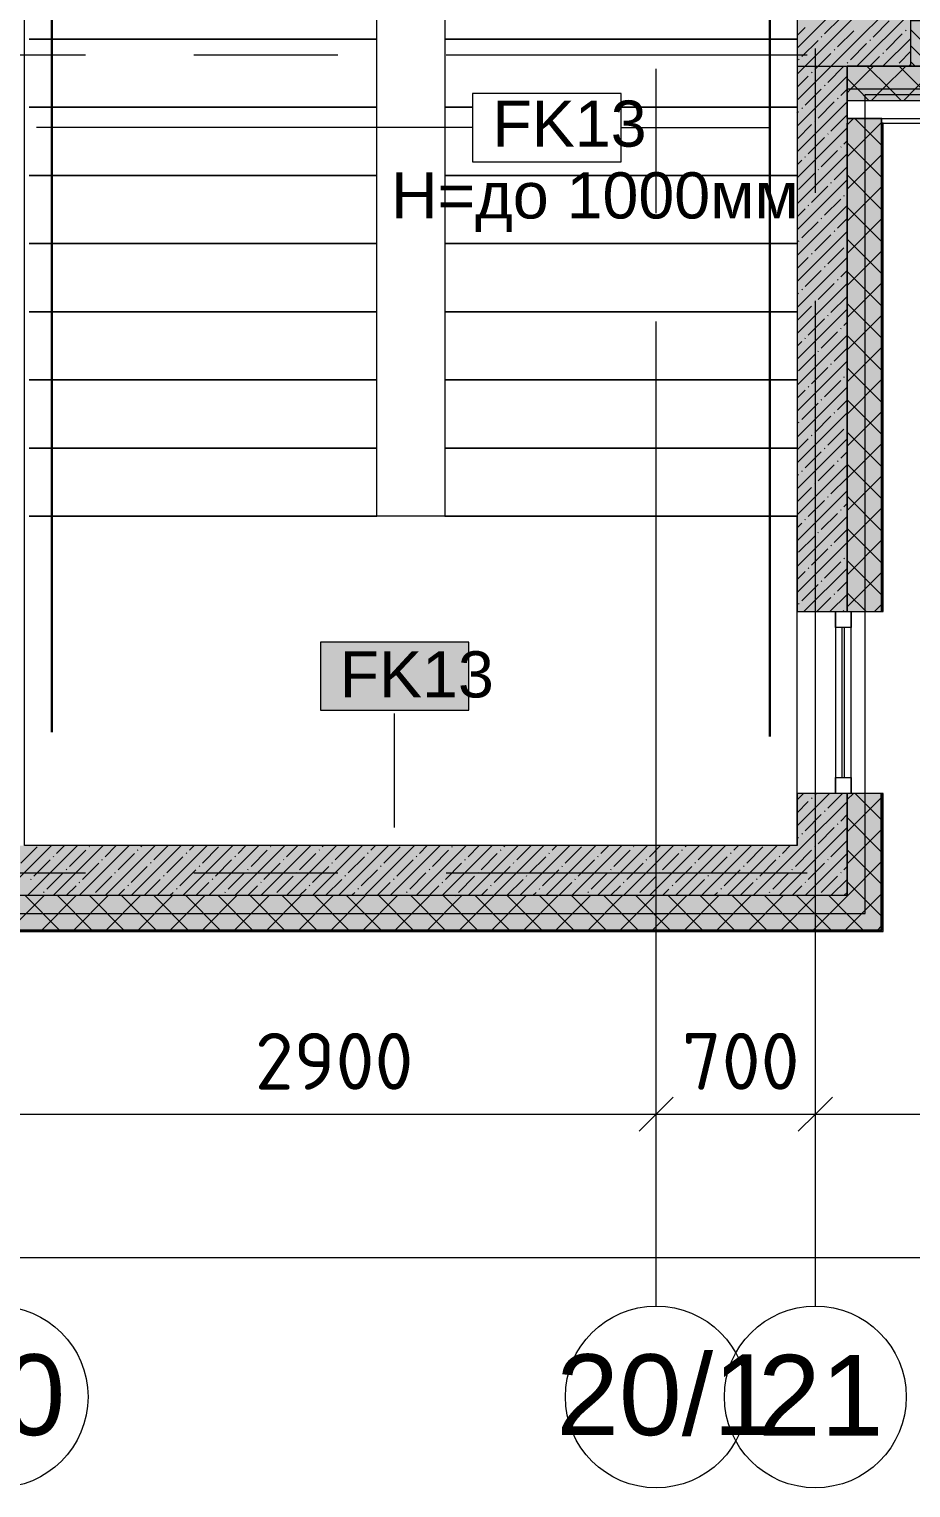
# Model space of a CAD drawing. Header units: millimetres. Extents: x -3817 to 677485, y -22715 to 103890.
# Drawn here: x 624286 to 628166, y -829 to 5590 of the extents above; entities that cross this region are included whole.
import ezdxf

# ---------------------------------------------------------------- set-up
doc = ezdxf.new("R2010")
doc.units = ezdxf.units.MM
doc.layers.add('PDF _Геометрия', color=7, linetype='Continuous', true_color=0x1d1d1d)
doc.layers.add('PDF _Сплошная заливка', color=7, linetype='Continuous', true_color=0xffffff)
doc.layers.add('PDF _Текст', color=7, linetype='Continuous')
doc.styles.add('PDF ArialMT', font='arial.ttf')
doc.styles.add('PDF GOST-Common', font='arial.ttf')
doc.styles.add('PDF ISOCPEUR', font='isocpeur.ttf')

msp = doc.modelspace()

# ---------------------------------------------------------------- hatches: boundary and pattern name
at = {"layer": 'PDF _Сплошная заливка', "transparency": 33554559}
h = msp.add_hatch(color=256, dxfattribs=at)
h.paths.add_polyline_path([(627885.5, 1996.9), (627885.5, 2226.9), (627665.5, 2226.9), (627665.5, 1996.9)], flags=0)
h.paths.add_polyline_path([(627665.5, 3026.9), (627885.5, 3026.9), (627885.5, 5426.9), (627665.5, 5426.9), (627665.5, 3178.4)], flags=0)
h.paths.add_polyline_path([(627847.8, 5926.9), (627885.5, 5926.9), (627885.5, 9776.9), (627665.5, 9776.9), (627665.5, 5926.9)], flags=0)
for points in [[(627665.5, 5426.9), (628165.5, 5426.9), (628165.5, 5926.9), (627665.5, 5926.9), (627665.5, 5520.7)], [(627885.5, 1776.9), (627885.5, 1996.9), (624045.5, 1996.9), (624045.5, 1776.9), (625456.2, 1776.9)]]:
    msp.add_hatch(color=256, dxfattribs=at).paths.add_polyline_path(points)
h = msp.add_hatch(color=256, dxfattribs=at)
h.paths.add_polyline_path([(636385.5, 5426.9), (636385.5, 5626.9), (636310.5, 5626.9), (636310.5, 5426.9), (636381.5, 5426.9)], flags=0)
h.paths.add_polyline_path([(635385.5, 5426.9), (635385.5, 5626.9), (634485.5, 5626.9), (634485.5, 5426.9), (634924.8, 5426.9)], flags=0)
h.paths.add_polyline_path([(633585.5, 5426.9), (633585.5, 5626.9), (633035.5, 5626.9), (633035.5, 5426.9), (633468.1, 5426.9)], flags=0)
h.paths.add_polyline_path([(632265.5, 5426.9), (632535.5, 5426.9), (632535.5, 5626.9), (632265.5, 5626.9), (632265.5, 5520.7)], flags=0)
h.paths.add_polyline_path([(629265.5, 5426.9), (629265.5, 5626.9), (628165.5, 5626.9), (628165.5, 5426.9), (629098, 5426.9)], flags=0)
h = msp.add_hatch(color=256, dxfattribs=at)
h.paths.add_polyline_path([(636885.5, 5326.9), (636887.1, 5326.9), (636885.5, 5426.9), (636285.5, 5426.9), (636285.5, 5326.9), (636385.5, 5326.9)], flags=0)
h.paths.add_polyline_path([(635385.5, 5326.9), (635385.5, 5426.9), (634485.5, 5426.9), (634485.5, 5326.9), (634924.8, 5326.9)], flags=0)
h.paths.add_polyline_path([(633585.5, 5326.9), (633585.5, 5426.9), (632265.5, 5426.9), (632265.5, 5326.9), (633468.1, 5326.9)], flags=0)
h.paths.add_polyline_path([(629098, 5326.9), (629265.5, 5326.9), (629265.5, 5426.9), (627885.5, 5426.9), (627885.5, 5326.9), (628369.6, 5326.9)], flags=0)
h = msp.add_hatch(color=256, dxfattribs=at)
h.paths.add_polyline_path([(636987.1, 5276.9), (636987.1, 5326.9), (636285.5, 5326.9), (636285.5, 5276.9), (636887.1, 5276.9)], flags=0)
h.paths.add_polyline_path([(635385.5, 5276.9), (635385.5, 5326.9), (634485.5, 5326.9), (634485.5, 5276.9), (634924.8, 5276.9)], flags=0)
h.paths.add_polyline_path([(633585.5, 5276.9), (633585.5, 5326.9), (632265.5, 5326.9), (632265.5, 5276.9), (633468.1, 5276.9)], flags=0)
h.paths.add_polyline_path([(629098, 5276.9), (629265.5, 5276.9), (629265.5, 5326.9), (627885.5, 5326.9), (627885.5, 5276.9), (628369.6, 5276.9)], flags=0)
h = msp.add_hatch(color=256, dxfattribs=at)
h.paths.add_polyline_path([(628035.5, 1626.9), (628035.5, 2226.9), (627885.5, 2226.9), (627885.5, 1626.9)], flags=0)
h.paths.add_polyline_path([(627885.5, 3026.9), (628035.5, 3026.9), (628035.5, 5196.9), (627885.5, 5196.9), (627885.5, 3178.4)], flags=0)
h = msp.add_hatch(color=256, dxfattribs=at)
h.paths.add_polyline_path([(627885.5, 1626.9), (627885.5, 1776.9), (623745.5, 1776.9), (623745.5, 1626.9), (625456.2, 1626.9)], flags=0)
h.paths.add_polyline_path([(622542.8, 1626.9), (622845.5, 1626.9), (622845.5, 1776.9), (619245.5, 1776.9), (619245.5, 1626.9), (621086, 1626.9)], flags=0)
h.paths.add_polyline_path([(618095.5, 1626.9), (618345.5, 1626.9), (618345.5, 1776.9), (617345.5, 1776.9), (617345.5, 1626.9), (617595.5, 1626.9)], flags=0)
h.paths.add_polyline_path([(615895.5, 1626.9), (616445.5, 1626.9), (616445.5, 1776.9), (615895.5, 1776.9)], flags=0)
h.paths.add_polyline_path([(613595.5, 1626.9), (613795.5, 1626.9), (613795.5, 1776.9), (613095.5, 1776.9), (613095.5, 1626.9)], flags=0)
h.paths.add_polyline_path([(609432.3, 1626.9), (609995.5, 1626.9), (609995.5, 1776.9), (608812.6, 1776.9), (608812.6, 1626.9)], flags=0)

# ---------------------------------------------------------------- linework, layer by layer
at = {"layer": 'PDF _Геометрия', "color": 9, "lineweight": 9, "true_color": 0xc0c0c0}
for points in [[(617345.5, 1618.9), (618345.5, 1618.9), (618345.5, 1776.9), (618345.5, 1618.9), (619245.5, 1618.9), (619245.5, 1776.9), (619245.5, 1618.9), (622845.5, 1618.9), (622845.5, 1776.9), (622845.5, 1618.9), (623745.5, 1618.9), (623745.5, 1776.9), (623745.5, 1618.9), (627885.5, 1618.9), (628038.5, 1618.9), (628043.5, 1618.9), (628043.5, 2226.9), (627885.5, 2226.9), (627665.5, 2226.9), (627665.5, 1996.9), (624265.5, 1996.9), (624265.5, 9556.9), (624410.5, 9556.9)], [(625970.5, 9556.9), (627665.5, 9556.9), (627665.5, 3026.9), (627885.5, 3026.9), (628043.5, 3026.9), (628043.5, 5176.9), (629265.5, 5176.9), (629265.5, 5426.9), (629265.5, 5626.9), (628165.5, 5626.9)], [(628065.5, 5426.9), (627885.5, 5426.9), (627885.5, 5196.9), (627885.5, 5426.9)], [(627885.5, 1776.9), (627885.5, 1996.9), (627885.5, 1776.9), (624045.5, 1776.9), (624045.5, 1996.9), (624045.5, 1776.9)]]:
    msp.add_lwpolyline(points, dxfattribs=at)
at = {"layer": 'PDF _Геометрия', "color": 231, "lineweight": 30, "true_color": 0xff80c0}
for points in [[(627545.5, 2476.9), (627545.5, 9436.9)], [(624385.5, 9435.9), (624385.5, 2495.9)]]:
    msp.add_lwpolyline(points, dxfattribs=at)
at = {"layer": 'PDF _Геометрия', "color": 253, "lineweight": 9, "true_color": 0xaaaaaa}
for points in [[(627665.5, 7346.6), (626115.5, 7346.6), (627665.5, 7346.6), (627665.5, 7046.6), (627665.5, 6746.6), (627665.5, 6446.6), (627665.5, 6146.6), (627665.5, 5846.6), (627665.5, 5546.6), (627665.5, 5246.6), (627665.5, 4946.6), (627665.5, 4646.6), (627665.5, 4346.6), (627665.5, 4046.6), (627665.5, 3746.6), (626115.5, 3746.6), (627665.5, 3746.6)], [(626115.5, 5846.6), (626115.5, 5546.6), (626115.5, 5246.6), (626115.5, 4946.6), (626115.5, 4646.6), (626115.5, 4346.6), (626115.5, 4046.6), (626115.5, 3746.6), (626115.5, 3446.6), (625815.5, 3446.6), (624286.9, 3446.6), (625815.5, 3446.6), (625815.5, 3746.6), (625815.5, 4046.6), (625815.5, 4346.6), (625815.5, 4646.6), (625815.5, 4946.6), (625815.5, 5246.6), (625815.5, 5546.6), (625815.5, 5846.6)], [(622946.4, 5476.9), (624533.9, 5476.9)], [(625010.2, 5476.9), (625645.2, 5476.9)], [(626121.4, 5476.9), (627708.9, 5476.9)], [(627745.5, 4870.3), (627745.5, 5505.3)], [(627045.5, 4780.3), (627045.5, 5415.3)], [(627745.5, -29.4), (627745.5, 2470.6), (627745.5, 4394)], [(627045.5, -29.4), (627045.5, 2470.6), (627045.5, 4304)], [(627665.5, 1996.9), (627665.5, 3446.6), (626115.5, 3446.6), (627665.5, 3446.6)], [(627833.5, 3026.9), (627833.5, 2226.9)], [(627903.5, 2226.9), (627903.5, 3026.9)], [(627863.5, 2296.9), (627863.5, 2956.9)], [(627873.5, 2296.9), (627873.5, 2956.9)], [(622946.4, 1876.9), (624533.9, 1876.9)], [(625010.2, 1876.9), (625645.2, 1876.9)], [(626121.4, 1876.9), (627708.9, 1876.9)]]:
    msp.add_lwpolyline(points, dxfattribs=at)
at = {"layer": 'PDF _Геометрия', "lineweight": 9}
for points in [[(627665.5, 5505.8), (628086.5, 5926.9)], [(627665.5, 5391.8), (627700.5, 5426.9), (628165.5, 5891.8)], [(627665.5, 5277.7), (627814.6, 5426.9), (628165.5, 5777.7)], [(627928.6, 5426.9), (628165.5, 5663.7)], [(627665.5, 5562.9), (627700.3, 5597.7)], [(627785.9, 5569.2), (627857.1, 5640.5)], [(627999.7, 5554.9), (628071, 5626.2)], [(628142.3, 5583.5), (628144.6, 5585.8)], [(628326.4, 5426.9), (628165.5, 5587.8)], [(627686.1, 5469.4), (627757.3, 5540.7)], [(627771.6, 5554.9), (627774, 5557.3)], [(627842.9, 5512.2), (627914.2, 5583.5)], [(627899.9, 5455.2), (627971.2, 5526.4)], [(627985.4, 5540.7), (627987.8, 5543.1)], [(628042.7, 5426.9), (628165.5, 5549.6)], [(628056.7, 5497.9), (628128, 5569.2)], [(627671.8, 5455.2), (627674.2, 5457.5)], [(627743.1, 5412.4), (627757.6, 5426.9), (627814.4, 5483.7)], [(627828.6, 5497.9), (627831, 5500.3)], [(627985.7, 5426.9), (628028.2, 5469.4)], [(628042.5, 5483.7), (628044.8, 5486)], [(628113.8, 5440.9), (628165.5, 5492.6)], [(628405.7, 5276.9), (628355.7, 5326.9), (628255.7, 5426.9), (628165.5, 5517.1)], [(627728.8, 5398.1), (627731.2, 5400.5)], [(627800.1, 5355.4), (627871.4, 5426.6)], [(627885.5, 5310.5), (627901.8, 5326.9), (628001.8, 5426.9)], [(627885.7, 5440.9), (627888, 5443.3)], [(628122.8, 5276.9), (628072.8, 5326.9), (627972.8, 5426.9)], [(627993.2, 5276.9), (628043.2, 5326.9), (628143.2, 5426.9)], [(628099.7, 5426.9), (628101.9, 5429)], [(628264.3, 5276.9), (628214.3, 5326.9), (628114.3, 5426.9)], [(628134.6, 5276.9), (628184.6, 5326.9), (628284.6, 5426.9)], [(628156.7, 5426.9), (628165.5, 5435.6)], [(628185, 5426.9), (628165.5, 5446.4)], [(627665.5, 5334.8), (627714.6, 5383.9)], [(627665.5, 5163.7), (627885.5, 5383.7)], [(627785.9, 5341.1), (627788.2, 5343.5)], [(627981.4, 5276.9), (627931.4, 5326.9), (627885.5, 5372.8)], [(627665.5, 5049.6), (627885.5, 5269.6)], [(627700.3, 5255.6), (627771.6, 5326.8)], [(627757.3, 5198.5), (627828.6, 5269.8)], [(627842.9, 5284.1), (627845.3, 5286.4)], [(627857.1, 5298.3), (627885.5, 5326.7)], [(627665.5, 5220.7), (627671.8, 5227.1)], [(627686.1, 5241.3), (627688.4, 5243.7)], [(627814.4, 5141.5), (627885.5, 5212.6)], [(627665.5, 5106.7), (627728.8, 5170)], [(627665.5, 4935.6), (627885.5, 5155.6)], [(627743.1, 5184.3), (627745.5, 5186.7)], [(627885.5, 5169.1), (627913.2, 5196.9)], [(627885.5, 5027.7), (628035.5, 5177.7)], [(628035.5, 5081.4), (627920, 5196.9)], [(627714.6, 5041.7), (627785.9, 5113)], [(627800.1, 5127.3), (627802.5, 5129.6)], [(627857.1, 5070.2), (627859.5, 5072.6)], [(627871.4, 5084.5), (627885.5, 5098.6)], [(628035.5, 4940), (627885.5, 5090)], [(627665.5, 4821.5), (627885.5, 5041.5)], [(627665.5, 4992.6), (627686.1, 5013.2)], [(627700.3, 5027.5), (627702.7, 5029.8)], [(627771.6, 4984.7), (627842.9, 5056)], [(627885.5, 4886.3), (628035.5, 5036.3)], [(627671.8, 4884.9), (627743.1, 4956.2)], [(627757.3, 4970.4), (627759.7, 4972.8)], [(627828.6, 4927.7), (627885.5, 4984.5)], [(628035.5, 4798.6), (627885.5, 4948.6)], [(627665.5, 4707.5), (627885.5, 4927.5)], [(627728.8, 4827.9), (627800.1, 4899.2)], [(627814.4, 4913.4), (627816.7, 4915.8)], [(627885.5, 4744.9), (628035.5, 4894.9)], [(627714.6, 4813.6), (627716.9, 4816)], [(627785.9, 4770.9), (627857.1, 4842.1)], [(627871.4, 4856.4), (627873.8, 4858.8)], [(627665.5, 4593.4), (627885.5, 4813.4)], [(627665.5, 4764.5), (627700.3, 4799.4)], [(627771.6, 4756.6), (627774, 4759)], [(627842.9, 4713.8), (627885.5, 4756.4)], [(628035.5, 4657.1), (627885.5, 4807.1)], [(627885.5, 4603.4), (628035.5, 4753.4)], [(627665.5, 4479.4), (627885.5, 4699.4)], [(627686.1, 4671.1), (627757.3, 4742.3)], [(627828.6, 4699.6), (627831, 4701.9)], [(627671.8, 4656.8), (627674.2, 4659.2)], [(627743.1, 4614), (627814.4, 4685.3)], [(627800.1, 4557), (627871.4, 4628.3)], [(628035.5, 4515.7), (627885.5, 4665.7)], [(627665.5, 4536.4), (627714.6, 4585.5)], [(627665.5, 4365.3), (627885.5, 4585.3)], [(627728.8, 4599.8), (627731.2, 4602.2)], [(627885.5, 4462), (628035.5, 4612)], [(627700.3, 4457.2), (627771.6, 4528.5)], [(627785.9, 4542.8), (627788.2, 4545.1)], [(627857.1, 4500), (627885.5, 4528.3)], [(628035.5, 4374.3), (627885.5, 4524.3)], [(627665.5, 4251.3), (627885.5, 4471.3)], [(627686.1, 4443), (627688.4, 4445.3)], [(627757.3, 4400.2), (627828.6, 4471.5)], [(627842.9, 4485.7), (627845.3, 4488.1)], [(627885.5, 4320.6), (628035.5, 4470.6)], [(627665.5, 4422.4), (627671.8, 4428.7)], [(627665.5, 4308.3), (627728.8, 4371.7)], [(627743.1, 4385.9), (627745.5, 4388.3)], [(627814.4, 4343.2), (627885.5, 4414.3)], [(628035.5, 4232.9), (627885.5, 4382.9)], [(627665.5, 4137.2), (627885.5, 4357.2)], [(627714.6, 4243.4), (627785.9, 4314.7)], [(627800.1, 4328.9), (627802.5, 4331.3)], [(627885.5, 4179.2), (628035.5, 4329.2)], [(627665.5, 4023.2), (627885.5, 4243.2)], [(627771.6, 4186.4), (627842.9, 4257.6)], [(627857.1, 4271.9), (627859.5, 4274.3)], [(627871.4, 4286.1), (627885.5, 4300.2)], [(628035.5, 4091.4), (627885.5, 4241.4)], [(627665.5, 4194.3), (627686.1, 4214.9)], [(627700.3, 4229.1), (627702.7, 4231.5)], [(627757.3, 4172.1), (627759.7, 4174.5)], [(627828.6, 4129.3), (627885.5, 4186.2)], [(627885.5, 4037.8), (628035.5, 4187.8)], [(627665.5, 3909.1), (627885.5, 4129.1)], [(627671.8, 4086.6), (627743.1, 4157.8)], [(627814.4, 4115.1), (627816.7, 4117.4)], [(627728.8, 4029.5), (627800.1, 4100.8)], [(627871.4, 4058), (627873.8, 4060.4)], [(628035.5, 3950), (627885.5, 4100)], [(627885.5, 3896.3), (628035.5, 4046.3)], [(627665.5, 3795.1), (627885.5, 4015.1)], [(627665.5, 3966.2), (627700.3, 4001)], [(627714.6, 4015.3), (627716.9, 4017.7)], [(627785.9, 3972.5), (627857.1, 4043.8)], [(627686.1, 3872.7), (627757.3, 3944)], [(627771.6, 3958.3), (627774, 3960.6)], [(627842.9, 3915.5), (627885.5, 3958.1)], [(628035.5, 3808.6), (627885.5, 3958.6)], [(627665.5, 3681), (627885.5, 3901)], [(627671.8, 3858.5), (627674.2, 3860.8)], [(627743.1, 3815.7), (627814.4, 3887)], [(627828.6, 3901.2), (627831, 3903.6)], [(627885.5, 3754.9), (628035.5, 3904.9)], [(627728.8, 3801.4), (627731.2, 3803.8)], [(627800.1, 3758.7), (627871.4, 3830)], [(628035.5, 3667.2), (627885.5, 3817.2)], [(627665.5, 3738.1), (627714.6, 3787.2)], [(627665.5, 3567), (627885.5, 3787)], [(627700.3, 3658.9), (627771.6, 3730.2)], [(627785.9, 3744.4), (627788.2, 3746.8)], [(627857.1, 3701.6), (627885.5, 3730)], [(627885.5, 3613.5), (628035.5, 3763.5)], [(627665.5, 3452.9), (627885.5, 3672.9)], [(627757.3, 3601.9), (627828.6, 3673.1)], [(627842.9, 3687.4), (627845.3, 3689.8)], [(628035.5, 3525.8), (627885.5, 3675.8)], [(627665.5, 3624), (627671.8, 3630.4)], [(627686.1, 3644.6), (627688.4, 3647)], [(627814.4, 3544.8), (627885.5, 3615.9)], [(627885.5, 3472.1), (628035.5, 3622.1)], [(627665.5, 3510), (627728.8, 3573.3)], [(627665.5, 3338.9), (627885.5, 3558.9)], [(627743.1, 3587.6), (627745.5, 3590)], [(627800.1, 3530.6), (627802.5, 3532.9)], [(628035.5, 3384.3), (627885.5, 3534.3)], [(627714.6, 3445), (627785.9, 3516.3)], [(627857.1, 3473.5), (627859.5, 3475.9)], [(627871.4, 3487.8), (627885.5, 3501.9)], [(627885.5, 3330.6), (628035.5, 3480.6)], [(627665.5, 3224.8), (627885.5, 3444.8)], [(627665.5, 3395.9), (627686.1, 3416.5)], [(627700.3, 3430.8), (627702.7, 3433.1)], [(627771.6, 3388), (627842.9, 3459.3)], [(627671.8, 3288.2), (627743.1, 3359.5)], [(627757.3, 3373.8), (627759.7, 3376.1)], [(627828.6, 3331), (627885.5, 3387.8)], [(628035.5, 3242.9), (627885.5, 3392.9)], [(627885.5, 3189.2), (628035.5, 3339.2)], [(627665.5, 3110.8), (627885.5, 3330.8)], [(627728.8, 3231.2), (627800.1, 3302.5)], [(627814.4, 3316.7), (627816.7, 3319.1)], [(627695.6, 3026.9), (627885.5, 3216.7)], [(627714.6, 3216.9), (627716.9, 3219.3)], [(627785.9, 3174.2), (627857.1, 3245.4)], [(627871.4, 3259.7), (627873.8, 3262.1)], [(628035.5, 3101.5), (627885.5, 3251.5)], [(627665.5, 3167.8), (627700.3, 3202.7)], [(627686.1, 3074.4), (627757.3, 3145.7)], [(627771.6, 3159.9), (627774, 3162.3)], [(627842.9, 3117.1), (627885.5, 3159.7)], [(627885.5, 3047.8), (628035.5, 3197.8)], [(627752.6, 3026.9), (627814.4, 3088.6)], [(627809.6, 3026.9), (627885.5, 3102.7)], [(627828.6, 3102.9), (627831, 3105.3)], [(627968.7, 3026.9), (627885.5, 3110.1)], [(627671.8, 3060.1), (627674.2, 3062.5)], [(627866.6, 3026.9), (627871.4, 3031.6)], [(628005.9, 3026.9), (628035.5, 3056.4)], [(627472, 1776.9), (627692, 1996.9), (627885.5, 2190.3)], [(627665.5, 2198.4), (627693.9, 2226.9)], [(627665.5, 2084.4), (627808, 2226.9)], [(627665.5, 2141.4), (627714.6, 2190.5)], [(627728.8, 2204.7), (627731.2, 2207.1)], [(627743.1, 2219), (627750.9, 2226.9)], [(627800.1, 2162), (627865, 2226.9)], [(627885.5, 2199.3), (627913, 2226.9)], [(627885.5, 2057.9), (628035.5, 2207.9)], [(628035.5, 2111.5), (627920.2, 2226.9)], [(627700.3, 2062.2), (627771.6, 2133.5)], [(627785.9, 2147.7), (627788.2, 2150.1)], [(627857.1, 2105), (627885.5, 2133.3)], [(628035.5, 1970.1), (627885.5, 2120.1)], [(627586.1, 1776.9), (627806.1, 1996.9), (627885.5, 2076.3)], [(627757.3, 2005.2), (627828.6, 2076.4)], [(627842.9, 2090.7), (627845.3, 2093.1)], [(627885.5, 1916.4), (628035.5, 2066.4)], [(624164.6, 1776.9), (624384.6, 1996.9)], [(624250.3, 1919.6), (624321.6, 1990.9)], [(624278.6, 1776.9), (624498.6, 1996.9)], [(624392.7, 1776.9), (624612.7, 1996.9)], [(624407.2, 1962.4), (624441.6, 1996.9)], [(624506.7, 1776.9), (624726.7, 1996.9)], [(624549.7, 1990.9), (624552.1, 1993.3)], [(624620.8, 1776.9), (624840.8, 1996.9)], [(624621, 1948.1), (624669.7, 1996.9)], [(624734.8, 1776.9), (624954.8, 1996.9)], [(624777.8, 1990.9), (624783.8, 1996.9)], [(624834.8, 1933.9), (624897.8, 1996.9)], [(624848.9, 1776.9), (625068.9, 1996.9)], [(624962.9, 1776.9), (625182.9, 1996.9)], [(624991.7, 1976.7), (625011.9, 1996.9)], [(625048.7, 1919.6), (625120, 1990.9)], [(625077, 1776.9), (625297, 1996.9)], [(625191, 1776.9), (625411, 1996.9)], [(625205.5, 1962.4), (625240, 1996.9)], [(625305.1, 1776.9), (625525.1, 1996.9)], [(625348.1, 1990.9), (625350.4, 1993.3)], [(625419.1, 1776.9), (625639.1, 1996.9)], [(625419.3, 1948.1), (625468.1, 1996.9)], [(625533.2, 1776.9), (625753.2, 1996.9)], [(625576.2, 1990.9), (625582.1, 1996.9)], [(625633.2, 1933.9), (625696.2, 1996.9)], [(625647.2, 1776.9), (625867.2, 1996.9)], [(625761.3, 1776.9), (625981.3, 1996.9)], [(625790, 1976.7), (625810.2, 1996.9)], [(625847, 1919.6), (625918.3, 1990.9)], [(625875.3, 1776.9), (626095.3, 1996.9)], [(625989.4, 1776.9), (626209.4, 1996.9)], [(626003.8, 1962.4), (626038.3, 1996.9)], [(626103.4, 1776.9), (626323.4, 1996.9)], [(626146.4, 1990.9), (626148.8, 1993.3)], [(626217.5, 1776.9), (626437.5, 1996.9)], [(626217.7, 1948.1), (626266.4, 1996.9)], [(626331.5, 1776.9), (626551.5, 1996.9)], [(626374.5, 1990.9), (626380.5, 1996.9)], [(626431.5, 1933.9), (626494.5, 1996.9)], [(626445.6, 1776.9), (626665.6, 1996.9)], [(626559.6, 1776.9), (626779.6, 1996.9)], [(626588.3, 1976.7), (626608.5, 1996.9)], [(626645.4, 1919.6), (626716.6, 1990.9)], [(626673.7, 1776.9), (626893.7, 1996.9)], [(626787.7, 1776.9), (627007.7, 1996.9)], [(626802.2, 1962.4), (626836.6, 1996.9)], [(626901.8, 1776.9), (627121.8, 1996.9)], [(626944.7, 1990.9), (626947.1, 1993.3)], [(627015.8, 1776.9), (627235.8, 1996.9)], [(627016, 1948.1), (627064.7, 1996.9)], [(627129.9, 1776.9), (627349.9, 1996.9)], [(627172.8, 1990.9), (627178.8, 1996.9)], [(627229.9, 1933.9), (627292.8, 1996.9)], [(627243.9, 1776.9), (627463.9, 1996.9)], [(627358, 1776.9), (627578, 1996.9)], [(627386.7, 1976.7), (627406.9, 1996.9)], [(627443.7, 1919.6), (627515, 1990.9)], [(627600.5, 1962.4), (627635, 1996.9)], [(627665.5, 2027.3), (627671.8, 2033.7)], [(627686.1, 2047.9), (627688.4, 2050.3)], [(627743.1, 1990.9), (627745.5, 1993.3)], [(627814.4, 1948.1), (627863.1, 1996.9), (627885.5, 2019.2)], [(624307.4, 1862.6), (624378.6, 1933.9)], [(624392.9, 1948.1), (624395.3, 1950.5)], [(624464.2, 1905.4), (624535.5, 1976.7)], [(624606.7, 1933.9), (624609.1, 1936.3)], [(624678, 1891.1), (624749.3, 1962.4)], [(624763.6, 1976.7), (624765.9, 1979)], [(624891.9, 1876.9), (624963.1, 1948.1)], [(624977.4, 1962.4), (624979.8, 1964.8)], [(625105.7, 1862.6), (625177, 1933.9)], [(625191.2, 1948.1), (625193.6, 1950.5)], [(625262.5, 1905.4), (625333.8, 1976.7)], [(625405.1, 1933.9), (625407.5, 1936.3)], [(625476.4, 1891.1), (625547.6, 1962.4)], [(625561.9, 1976.7), (625564.3, 1979)], [(625690.2, 1876.9), (625761.5, 1948.1)], [(625775.7, 1962.4), (625778.1, 1964.8)], [(625904, 1862.6), (625975.3, 1933.9)], [(625989.6, 1948.1), (625992, 1950.5)], [(626060.9, 1905.4), (626132.1, 1976.7)], [(626203.4, 1933.9), (626205.8, 1936.3)], [(626274.7, 1891.1), (626346, 1962.4)], [(626360.2, 1976.7), (626362.6, 1979)], [(626488.5, 1876.9), (626559.8, 1948.1)], [(626574.1, 1962.4), (626576.5, 1964.8)], [(626702.4, 1862.6), (626773.7, 1933.9)], [(626787.9, 1948.1), (626790.3, 1950.5)], [(626859.2, 1905.4), (626930.5, 1976.7)], [(627001.8, 1933.9), (627004.1, 1936.3)], [(627073.1, 1891.1), (627144.3, 1962.4)], [(627158.6, 1976.7), (627161, 1979)], [(627286.9, 1876.9), (627358.2, 1948.1)], [(627372.4, 1962.4), (627374.8, 1964.8)], [(627500.7, 1862.6), (627572, 1933.9)], [(627586.3, 1948.1), (627588.6, 1950.5)], [(627657.6, 1905.4), (627728.8, 1976.7)], [(627700.1, 1776.9), (627885.5, 1962.2)], [(627800.1, 1933.9), (627802.5, 1936.3)], [(628035.5, 1828.7), (627885.5, 1978.7)], [(624364.4, 1805.6), (624435.7, 1876.9)], [(624449.9, 1891.1), (624452.3, 1893.5)], [(624521.2, 1848.3), (624592.5, 1919.6)], [(624578.2, 1791.3), (624649.5, 1862.6)], [(624663.8, 1876.9), (624666.1, 1879.2)], [(624735, 1834.1), (624806.3, 1905.4)], [(624820.6, 1919.6), (624823, 1922)], [(624877.6, 1862.6), (624880, 1865)], [(624948.9, 1819.8), (625020.2, 1891.1)], [(625034.4, 1905.4), (625036.8, 1907.7)], [(625162.7, 1805.6), (625234, 1876.9)], [(625248.3, 1891.1), (625250.6, 1893.5)], [(625319.5, 1848.3), (625390.8, 1919.6)], [(625376.6, 1791.3), (625447.8, 1862.6)], [(625462.1, 1876.9), (625464.5, 1879.2)], [(625533.4, 1834.1), (625604.7, 1905.4)], [(625618.9, 1919.6), (625621.3, 1922)], [(625675.9, 1862.6), (625678.3, 1865)], [(625747.2, 1819.8), (625818.5, 1891.1)], [(625832.8, 1905.4), (625835.1, 1907.7)], [(625961.1, 1805.6), (626032.4, 1876.9)], [(626046.6, 1891.1), (626049, 1893.5)], [(626117.9, 1848.3), (626189.2, 1919.6)], [(626174.9, 1791.3), (626246.2, 1862.6)], [(626260.5, 1876.9), (626262.8, 1879.2)], [(626331.7, 1834.1), (626403, 1905.4)], [(626417.3, 1919.6), (626419.6, 1922)], [(626474.3, 1862.6), (626476.7, 1865)], [(626545.6, 1819.8), (626616.9, 1891.1)], [(626631.1, 1905.4), (626633.5, 1907.7)], [(626759.4, 1805.6), (626830.7, 1876.9)], [(626845, 1891.1), (626847.3, 1893.5)], [(626916.2, 1848.3), (626987.5, 1919.6)], [(626973.3, 1791.3), (627044.5, 1862.6)], [(627058.8, 1876.9), (627061.2, 1879.2)], [(627130.1, 1834.1), (627201.4, 1905.4)], [(627215.6, 1919.6), (627218, 1922)], [(627272.6, 1862.6), (627275, 1865)], [(627343.9, 1819.8), (627415.2, 1891.1)], [(627429.5, 1905.4), (627431.8, 1907.7)], [(627557.8, 1805.6), (627629, 1876.9)], [(627643.3, 1891.1), (627645.7, 1893.5)], [(627714.6, 1848.3), (627785.9, 1919.6)], [(627737.3, 1626.9), (627885.5, 1775), (628035.5, 1925)], [(627771.6, 1791.3), (627842.9, 1862.6)], [(627857.1, 1876.9), (627859.5, 1879.2)], [(627871.4, 1891.1), (627885.5, 1905.2)], [(624293.1, 1848.3), (624295.5, 1850.7)], [(624449.7, 1776.9), (624492.7, 1819.8)], [(624506.9, 1834.1), (624509.3, 1836.5)], [(624677.8, 1776.9), (624706.5, 1805.6)], [(624720.8, 1819.8), (624723.2, 1822.2)], [(624792.1, 1777.1), (624863.3, 1848.3)], [(624934.6, 1805.6), (624937, 1807.9)], [(625020, 1776.9), (625077.2, 1834.1)], [(625091.4, 1848.3), (625093.8, 1850.7)], [(625248.1, 1776.9), (625291, 1819.8)], [(625305.3, 1834.1), (625307.7, 1836.5)], [(625476.2, 1776.9), (625504.9, 1805.6)], [(625519.1, 1819.8), (625521.5, 1822.2)], [(625590.4, 1777.1), (625661.7, 1848.3)], [(625733, 1805.6), (625735.3, 1807.9)], [(625818.3, 1776.9), (625875.5, 1834.1)], [(625889.8, 1848.3), (625892.2, 1850.7)], [(626046.4, 1776.9), (626089.4, 1819.8)], [(626103.6, 1834.1), (626106, 1836.5)], [(626274.5, 1776.9), (626303.2, 1805.6)], [(626317.5, 1819.8), (626319.8, 1822.2)], [(626388.8, 1777.1), (626460, 1848.3)], [(626531.3, 1805.6), (626533.7, 1807.9)], [(626616.6, 1776.9), (626673.9, 1834.1)], [(626688.1, 1848.3), (626690.5, 1850.7)], [(626844.7, 1776.9), (626887.7, 1819.8)], [(626902, 1834.1), (626904.3, 1836.5)], [(627072.8, 1776.9), (627101.6, 1805.6)], [(627115.8, 1819.8), (627118.2, 1822.2)], [(627187.1, 1777.1), (627258.4, 1848.3)], [(627329.7, 1805.6), (627332, 1807.9)], [(627415, 1776.9), (627472.2, 1834.1)], [(627486.5, 1848.3), (627488.9, 1850.7)], [(627643.1, 1776.9), (627686.1, 1819.8)], [(627700.3, 1834.1), (627702.7, 1836.5)], [(627814.2, 1776.9), (627885.5, 1848.2)], [(628035.5, 1687.3), (627885.5, 1837.3)], [(624201.8, 1626.9), (624351.8, 1776.9)], [(624418.9, 1626.9), (624268.9, 1776.9)], [(624335.7, 1776.9), (624335.9, 1777.1)], [(624343.2, 1626.9), (624493.2, 1776.9)], [(624350.1, 1791.3), (624352.5, 1793.7)], [(624560.4, 1626.9), (624410.4, 1776.9)], [(624484.6, 1626.9), (624634.6, 1776.9)], [(624701.8, 1626.9), (624551.8, 1776.9)], [(624564, 1777.1), (624566.3, 1779.4)], [(624626, 1626.9), (624776, 1776.9)], [(624843.2, 1626.9), (624693.2, 1776.9)], [(624767.5, 1626.9), (624917.5, 1776.9)], [(624984.6, 1626.9), (624834.6, 1776.9)], [(624905.9, 1776.9), (624920.4, 1791.3)], [(624908.9, 1626.9), (625058.9, 1776.9)], [(625126, 1626.9), (624976, 1776.9)], [(625050.3, 1626.9), (625200.3, 1776.9)], [(625267.5, 1626.9), (625117.5, 1776.9)], [(625134, 1776.9), (625134.2, 1777.1)], [(625148.5, 1791.3), (625150.8, 1793.7)], [(625191.7, 1626.9), (625341.7, 1776.9)], [(625408.9, 1626.9), (625258.9, 1776.9)], [(625333.1, 1626.9), (625483.1, 1776.9)], [(625362.3, 1777.1), (625364.7, 1779.4)], [(625550.3, 1626.9), (625400.3, 1776.9)], [(625474.6, 1626.9), (625624.6, 1776.9)], [(625691.7, 1626.9), (625541.7, 1776.9)], [(625616, 1626.9), (625766, 1776.9)], [(625833.1, 1626.9), (625683.1, 1776.9)], [(625704.3, 1776.9), (625718.7, 1791.3)], [(625757.4, 1626.9), (625907.4, 1776.9)], [(625974.6, 1626.9), (625824.6, 1776.9)], [(625898.8, 1626.9), (626048.8, 1776.9)], [(625932.4, 1776.9), (625932.6, 1777.1)], [(625946.8, 1791.3), (625949.2, 1793.7)], [(626116, 1626.9), (625966, 1776.9)], [(626040.3, 1626.9), (626190.3, 1776.9)], [(626257.4, 1626.9), (626107.4, 1776.9)], [(626160.7, 1777.1), (626163, 1779.4)], [(626181.7, 1626.9), (626331.7, 1776.9)], [(626398.8, 1626.9), (626248.8, 1776.9)], [(626323.1, 1626.9), (626473.1, 1776.9)], [(626540.3, 1626.9), (626390.3, 1776.9)], [(626464.5, 1626.9), (626614.5, 1776.9)], [(626502.6, 1776.9), (626517.1, 1791.3)], [(626681.7, 1626.9), (626531.7, 1776.9)], [(626605.9, 1626.9), (626755.9, 1776.9)], [(626823.1, 1626.9), (626673.1, 1776.9)], [(626730.7, 1776.9), (626730.9, 1777.1)], [(626745.2, 1791.3), (626747.5, 1793.7)], [(626747.4, 1626.9), (626897.4, 1776.9)], [(626964.5, 1626.9), (626814.5, 1776.9)], [(626888.8, 1626.9), (627038.8, 1776.9)], [(627105.9, 1626.9), (626955.9, 1776.9)], [(626959, 1777.1), (626961.4, 1779.4)], [(627030.2, 1626.9), (627180.2, 1776.9)], [(627247.4, 1626.9), (627097.4, 1776.9)], [(627171.6, 1626.9), (627321.6, 1776.9)], [(627388.8, 1626.9), (627238.8, 1776.9)], [(627300.9, 1776.9), (627315.4, 1791.3)], [(627313, 1626.9), (627463, 1776.9)], [(627530.2, 1626.9), (627380.2, 1776.9)], [(627454.5, 1626.9), (627604.5, 1776.9)], [(627671.6, 1626.9), (627521.6, 1776.9)], [(627529, 1776.9), (627529.2, 1777.1)], [(627543.5, 1791.3), (627545.9, 1793.7)], [(627595.9, 1626.9), (627745.9, 1776.9)], [(627813, 1626.9), (627663, 1776.9)], [(627757.3, 1777.1), (627759.7, 1779.4)], [(627954.5, 1626.9), (627885.5, 1695.9), (627804.5, 1776.9)], [(627871.2, 1776.9), (627885.5, 1791.1)], [(627878.7, 1626.9), (627885.5, 1633.6), (628035.5, 1783.6)], [(628020.2, 1626.9), (628035.5, 1642.2)]]:
    msp.add_lwpolyline(points, dxfattribs=at)
at = {"layer": 'PDF _Геометрия', "color": 7, "lineweight": 9}
for points in [[(628165.5, 5926.9), (627665.5, 5926.9), (627665.5, 5426.9), (628165.5, 5426.9)], [(629265.5, 5426.9), (628065.5, 5426.9)], [(626890.5, 5306.9), (626237.3, 5306.9), (626237.3, 5006.9), (626890.5, 5006.9)], [(626221, 2892.5), (625567.9, 2892.5), (625567.9, 2592.5), (626221, 2592.5)], [(627885.5, 2226.9), (627885.5, 1996.9)]]:
    msp.add_lwpolyline(points, close=True, dxfattribs=at)
at = {"layer": 'PDF _Геометрия', "color": 253, "lineweight": 9, "true_color": 0xaaaaaa}
for points in [[(625815.5, 5546.6), (624286.9, 5546.6)], [(626115.5, 5546.6), (627665.5, 5546.6)], [(625815.5, 5246.6), (624286.9, 5246.6)], [(626115.5, 5246.6), (626237.3, 5246.6)], [(626890.5, 5246.6), (627665.5, 5246.6)], [(625815.5, 4946.6), (624286.9, 4946.6)], [(626115.5, 4946.6), (627665.5, 4946.6)], [(625815.5, 4646.6), (624286.9, 4646.6)], [(626115.5, 4646.6), (627665.5, 4646.6)], [(625815.5, 4346.6), (624286.9, 4346.6)], [(626115.5, 4346.6), (627665.5, 4346.6)], [(625815.5, 4046.6), (624286.9, 4046.6)], [(626115.5, 4046.6), (627665.5, 4046.6)], [(625815.5, 3746.6), (624286.9, 3746.6)]]:
    msp.add_lwpolyline(points, close=True, dxfattribs=at)
at = {"layer": 'PDF _Геометрия', "color": 7, "lineweight": 9}
for points in [[(627885.5, 5326.9), (629265.5, 5326.9)], [(627885.5, 5276.9), (629265.5, 5276.9)], [(627964.5, 3026.9), (627964.5, 5301.9), (629265.5, 5301.9)], [(626237.3, 5156.9), (624318, 5156.9)], [(626890.5, 5156.9), (627201.9, 5156.9), (627545.5, 5156.9)], [(628035.5, 5196.9), (627885.5, 5196.9), (627885.5, 5176.9), (627885.5, 3026.9), (627885.5, 5176.9)], [(627885.5, 5196.9), (628035.5, 5196.9), (628038.5, 5196.9), (629265.5, 5196.9)], [(628038.5, 3026.9), (628038.5, 5176.9), (628038.5, 5196.9), (628035.5, 5196.9), (628035.5, 5176.9), (628035.5, 3026.9)], [(628043.5, 5176.9), (628038.5, 5176.9)], [(625894.5, 2077), (625894.5, 2578.6)], [(623745.5, 1623.9), (627885.5, 1623.9), (628035.5, 1623.9), (628038.5, 1623.9), (628038.5, 2226.9)], [(623745.5, 1626.9), (627885.5, 1626.9), (628035.5, 1626.9), (628035.5, 2226.9)], [(623745.5, 1697.9), (627964.5, 1697.9), (627964.5, 2226.9)], [(627885.5, 1776.9), (624045.5, 1776.9), (623745.5, 1776.9), (624045.5, 1776.9)], [(627045.5, 621.1), (627045.5, 815.1), (627045.5, 935.1)], [(627745.5, 621.1), (627745.5, 815.1), (627745.5, 935.1)], [(590375.5, 815.1), (590945.5, 815.1), (594545.5, 815.1), (595345.5, 815.1), (599845.5, 815.1), (600645.5, 815.1), (604345.5, 815.1), (606645.5, 815.1), (608845.5, 815.1), (612645.5, 815.1), (613345.5, 815.1), (617845.5, 815.1), (618645.5, 815.1), (622745.5, 815.1), (624145.5, 815.1), (627045.5, 815.1), (627745.5, 815.1), (632845.5, 815.1), (636865.5, 815.1)], [(590375.5, 184.1), (636865.5, 184.1)]]:
    msp.add_lwpolyline(points, dxfattribs=at)
at = {"layer": 'PDF _Геометрия', "color": 253, "lineweight": 13, "true_color": 0xaaaaaa}
for points in [[(627903.5, 2956.9), (627833.5, 2956.9), (627833.5, 3026.9), (627903.5, 3026.9)], [(627903.5, 2226.9), (627833.5, 2226.9), (627833.5, 2296.9), (627903.5, 2296.9)]]:
    msp.add_lwpolyline(points, close=True, dxfattribs=at)
at = {"layer": 'PDF _Геометрия', "color": 116, "lineweight": 13, "true_color": 0x008040}
msp.add_lwpolyline([(627964.5, 2226.9), (627964.5, 3026.9)], dxfattribs=at)
at = {"layer": 'PDF _Геометрия', "color": 7, "lineweight": 20}
for points in [[(627120.5, 890.1), (627045.5, 815.1), (626970.5, 740.1)], [(627820.5, 890.1), (627745.5, 815.1), (627670.5, 740.1)]]:
    msp.add_lwpolyline(points, dxfattribs=at)
at = {"layer": 'PDF _Геометрия', "color": 253, "lineweight": 9, "true_color": 0xaaaaaa}
for centre in [(624145.5, -429.4), (627045.5, -429.4), (627745.5, -429.4)]:
    msp.add_circle(centre, 400, dxfattribs=at)
at = {"layer": 'PDF _Геометрия', "color": 253, "lineweight": 20, "true_color": 0xaaaaaa}
for centre in [(624145.5, -429.4), (627045.5, -429.4), (627745.5, -429.4)]:
    msp.add_circle(centre, 400, dxfattribs=at)
at = {"layer": 'PDF _Сплошная заливка', "lineweight": 9, "transparency": 33554559}
msp.add_solid([(626221, 2892.5), (625567.9, 2892.5), (626221, 2592.5), (625567.9, 2592.5)], dxfattribs=at)

# ---------------------------------------------------------------- texts
at = {"layer": 'PDF _Текст', "color": 250, "true_color": 0x3c3c3c, "char_height": 203.2, "attachment_point": 4, "style": 'PDF GOST-Common'}
for s, insert in [('FK13', (626324.6, 5173.1)), ('Н=до 1000мм', (625878.1, 4829.1))]:
    msp.add_mtext(s, dxfattribs=dict(at, insert=insert))
at = {"layer": 'PDF _Текст', "attachment_point": 4}
for s, insert, char_height, style in [('FK13', (625652.5, 2749.1), 203.2, 'PDF GOST-Common'), ('2900', (625279.4, 1047.8), 250.11, 'PDF ISOCPEUR'), ('700', (627158.4, 1047.8), 250.11, 'PDF ISOCPEUR')]:
    msp.add_mtext(s, dxfattribs=dict(at, insert=insert, char_height=char_height, style=style))
at = {"layer": 'PDF _Текст', "color": 9, "true_color": 0xbebebe, "char_height": 355.6, "attachment_point": 4, "style": 'PDF ArialMT'}
for s, insert in [('20', (623892.8, -422.2)), ('20/1', (626605.2, -422.2)), ('21', (627492.8, -422.2))]:
    msp.add_mtext(s, dxfattribs=dict(at, insert=insert))

doc.saveas('drawing.dxf')
